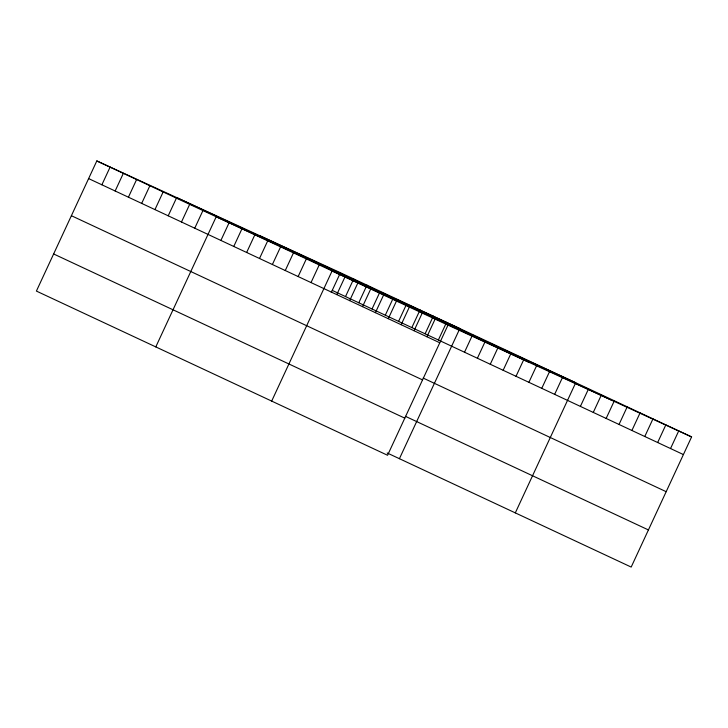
<?xml version="1.0" encoding="UTF-8"?>
<svg xmlns="http://www.w3.org/2000/svg" width="728" height="728" viewBox="0 0 728 728"><rect width="100%" height="100%" fill="white"/><g stroke="black" fill="none" stroke-linecap="round" stroke-linejoin="round"><path stroke-width="1.09" d="M691.6 436.918L340.44 272.727L96.815 160.934L36.4 291.082L387.56 455.273L447.975 325.125L691.6 436.918L631.185 567.067L387.178 452.971M101.884 184.785L110.083 167.14M115.151 190.991L123.351 173.337M128.419 197.197L136.609 179.543M141.687 203.394L149.877 185.749M154.955 209.6L163.145 191.946M168.214 215.806L176.413 198.153M181.481 222.004L189.68 204.35M194.749 228.21L202.939 210.556M155.792 346.91L216.207 216.762L459.832 328.546M220.893 240.431L229.083 222.777M233.77 246.455L241.96 228.801M246.646 252.47L254.836 234.816M259.514 258.495L267.713 240.841M272.39 264.51L280.589 246.865M285.267 270.534L293.466 252.88M298.143 276.549L306.342 258.904M311.02 282.573L319.219 264.919M271.68 401.092L332.095 270.943L575.721 382.728L515.306 512.885M331.286 292.438L340.44 272.727M336.773 294.613L344.963 276.959M345.509 296.578L353.708 278.924M349.649 300.637L357.839 282.983M358.777 302.784L366.976 285.13M362.526 306.652L370.716 289.007M372.044 308.981L379.779 292.31M375.402 312.676L383.592 295.022M385.312 315.188L393.502 297.534M388.279 318.691L396.469 301.046M398.58 321.394L405.86 305.696M401.155 324.715L409.345 307.061M411.839 327.591L420.038 309.937M414.032 330.74L422.222 313.086M425.106 333.797L433.306 316.143M426.908 336.755L435.098 319.101M438.374 339.994L446.564 322.349M399.417 458.704L458.922 330.512M464.519 352.225L472.709 334.571M477.395 358.24L485.13 341.569M490.272 364.264L498.007 347.593M503.148 370.279L511.338 352.634M516.015 376.303L524.215 358.649M528.892 382.327L537.091 364.673M541.769 388.343L549.968 370.689M554.645 394.367L562.844 376.713M580.398 406.406L588.597 388.752M593.275 412.421L601.465 394.776M606.151 418.445L614.341 400.791M619.028 424.469L627.217 406.816M631.904 430.485L640.094 412.831M644.78 436.509L652.971 418.855M657.657 442.524L665.847 424.87M670.534 448.548L678.724 430.894M260.042 235.836L611.202 400.027M177.213 197.825L528.373 362.016M96.815 160.934L447.975 325.125M332.25 290.381L683.41 454.563M88.616 178.588L439.785 342.779M423.186 378.078L666.175 491.691M71.389 215.706L422.549 379.898M405.432 416.325L648.42 529.939M53.635 253.963L404.795 418.154"/></g></svg>
